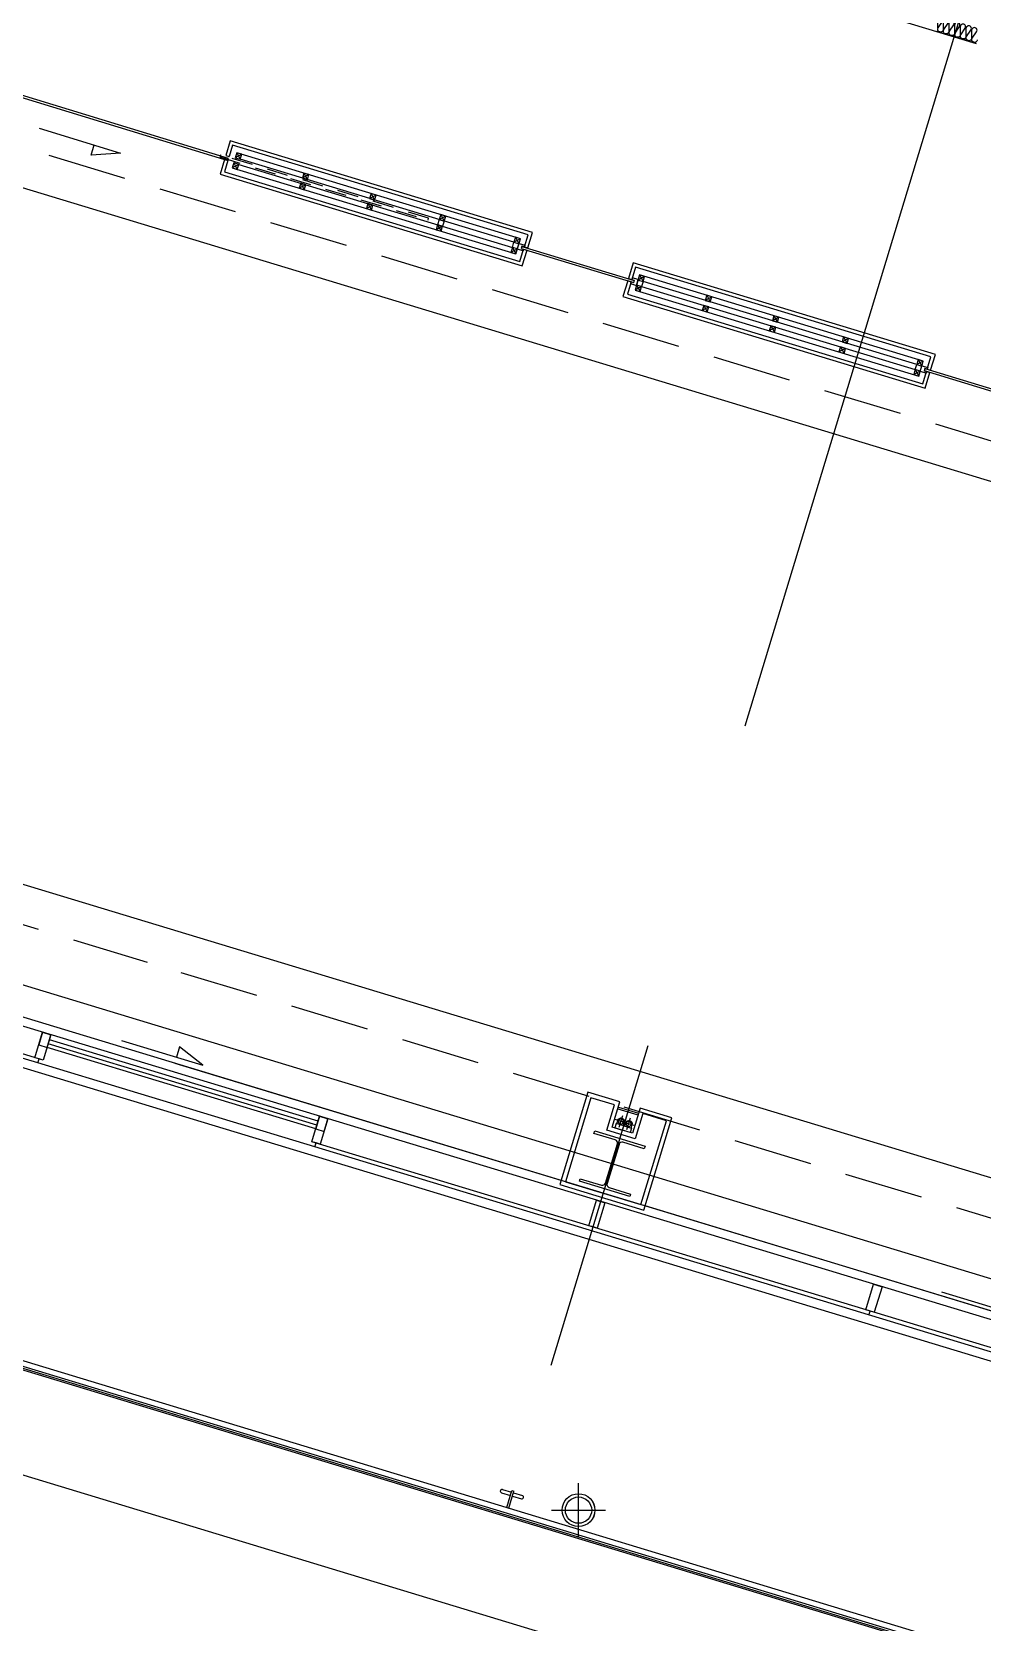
# Model space of a CAD drawing. Header units: metres. Extents: x 854089 to 1083578, y 553449 to 701949.
# Drawn here: x 918311 to 923728, y 596325 to 605394 of the extents above; entities that cross this region are included whole.
import ezdxf

# ---------------------------------------------------------------- set-up
doc = ezdxf.new("R2010")
doc.units = ezdxf.units.M
doc.header["$LTSCALE"] = 300
for name, pattern in [('CEN', [62, 60, -1, 0, -1]), ('CENTER', [50.8, 31.75, -6.35, 6.35, -6.35]), ('HID', [2.2, 1.5, -0.7]), ('HIDD', [0.7, 0.4, -0.3]), ('업무시설_xr-base$0$CONTINOUS', [0])]:
    doc.linetypes.add(name, pattern=pattern)
for name, color, linetype in [('A-CEN', 1, 'CEN'), ('A-CEN-1', 1, 'Continuous'), ('A-CIRC', 6, 'Continuous'), ('A-ELE-3', 3, 'Continuous'), ('A-ELE-9', 9, 'Continuous'), ('A-HAT-253', 253, 'Continuous'), ('A-HID', 8, 'HID'), ('A-WAL-DW', 7, 'Continuous'), ('A-WIN', 4, 'Continuous'), ('A-WIN-GLASS', 4, 'Continuous'), ('A-WIN-REV', 4, 'Continuous'), ('IN', 8, 'Continuous'), ('INT', 117, 'Continuous'), ('KUK-DOOR', 4, 'Continuous'), ('KUK-F-LEVEL', 4, 'Continuous'), ('KUK-F-LIGHT', 4, 'Continuous'), ('KUK-WALL-DRYWALL', 4, 'Continuous'), ('KUK-WALL-FIN 1', 30, 'Continuous'), ('KUK-WALL-FIN2', 31, 'Continuous'), ('KUK-WINDOW', 4, 'Continuous'), ('NP', 171, 'Continuous'), ('RS', 7, 'Continuous'), ('STEL', 3, 'Continuous'), ('STL', 3, 'Continuous')]:
    doc.layers.add(name, color=color, linetype=linetype)

# ---------------------------------------------------------------- blocks, each defined once
blk = doc.blocks.new('고리-flat-27')
at = {"layer": 'A-ELE-9'}
for p, q in [((2157832.3, 47124), (2157883.5, 47108.4)), ((2157837.8, 47142.1), (2157889, 47126.6)), ((2157862.8, 47040), (2157891.8, 47135.7)), ((2157874.2, 47036.5), (2157903.3, 47132.2)), ((2157891.8, 47135.7), (2157903.3, 47132.2)), ((2157895, 47104.9), (2157946.2, 47089.4)), ((2157900.5, 47123.1), (2157951.7, 47107.6)), ((2157862.8, 47040), (2157874.2, 47036.5))]:
    blk.add_line(p, q, dxfattribs=at)
for centre, start, end in [((2157835.1, 47133.1), 73.12, 253.12), ((2157948.9, 47098.5), 253.12, 73.12)]:
    blk.add_arc(centre, 9.5, start, end, dxfattribs=at)
blk = doc.blocks.new('고리')
at = {"layer": 'A-ELE-9'}
for p, q in [((2157832.3, 47124), (2157883.5, 47108.4)), ((2157837.8, 47142.1), (2157889, 47126.6)), ((2157862.8, 47040), (2157891.8, 47135.7)), ((2157874.2, 47036.5), (2157903.3, 47132.2)), ((2157891.8, 47135.7), (2157903.3, 47132.2)), ((2157895, 47104.9), (2157946.2, 47089.4)), ((2157900.5, 47123.1), (2157951.7, 47107.6)), ((2157862.8, 47040), (2157874.2, 47036.5))]:
    blk.add_line(p, q, dxfattribs=at)
for centre, start, end in [((2157835.1, 47133.1), 73.12, 253.12), ((2157948.9, 47098.5), 253.12, 73.12)]:
    blk.add_arc(centre, 9.5, start, end, dxfattribs=at)
blk = doc.blocks.new('*U13')
at = {"layer": 'STEL'}
blk.add_lwpolyline([(-23, -15, -0.414214), (-5, -33), (-5, -267, -0.414214), (-23, -285), (-150, -285), (-150, -300), (150, -300), (150, -285), (23, -285, -0.414214), (5, -267), (5, -33, -0.414214), (23, -15), (150, -15), (150, 0), (-150, 0), (-150, -15)], format="xyb", close=True, dxfattribs=at)
blk = doc.blocks.new('*U25')
at = {"layer": 'IN'}
for points in [[(-2.4, -0.74, -1.344031), (-2.75, -0.74), (-2.6, -0.24, 1.344031), (-2.95, -0.24), (-2.8, -0.74)], [(-2, -0.74, -1.344031), (-2.35, -0.74), (-2.2, -0.24, 1.344031), (-2.55, -0.24), (-2.4, -0.74)], [(-1.6, -0.74, -1.344031), (-1.95, -0.74), (-1.8, -0.24, 1.344031), (-2.15, -0.24), (-2, -0.74)], [(-1.2, -0.74, -1.344031), (-1.55, -0.74), (-1.4, -0.24, 1.344031), (-1.75, -0.24), (-1.6, -0.74)], [(-0.8, -0.74, -1.344031), (-1.15, -0.74), (-1, -0.24, 1.344031), (-1.35, -0.24), (-1.2, -0.74)], [(-0.4, -0.74, -1.344031), (-0.75, -0.74), (-0.6, -0.24, 1.344031), (-0.95, -0.24), (-0.8, -0.74)], [(0, -0.74, -1.344031), (-0.35, -0.74), (-0.2, -0.24, 1.344031), (-0.55, -0.24), (-0.4, -0.74)]]:
    blk.add_lwpolyline(points, format="xyb", dxfattribs=at)
at = {"layer": 'NP'}
for p, q in [((-2.4, -1), (-2.8, -1)), ((-2, -1), (-2.4, -1)), ((-1.6, -1), (-2, -1)), ((-1.2, -1), (-1.6, -1)), ((-0.8, -1), (-1.2, -1)), ((-0.4, -1), (-0.8, -1)), ((0, -1), (-0.4, -1))]:
    blk.add_line(p, q, dxfattribs=at)
blk = doc.blocks.new('A$C62252109')
at = {"color": 1}
for p, q in [((69.4, 45.6, 0), (0, 45.6, 0)), ((10.2, 45.6, 0), (10.2, 26, 0)), ((29.9, 11, 0), (29.9, 80.3, 0)), ((41.2, 45.6, 0), (110.6, 45.6, 0)), ((49.6, 45.6, 0), (49.6, 26, 0)), ((56.2, 45.6, 0), (56.2, 26, 0)), ((75.9, 11, 0), (75.9, 80.3, 0)), ((95.6, 45.6, 0), (95.6, 26, 0))]:
    blk.add_line(p, q, dxfattribs=at)
at = {"color": 1, "elevation": 0}
for points in [[(52.9, 26), (7, 26), (7, 0), (52.9, 0)], [(52.9, 26), (98.8, 26), (98.8, 0), (52.9, 0)]]:
    blk.add_lwpolyline(points, close=True, dxfattribs=at)
at = {"color": 1}
for centre in [(29.9, 45.6, 0), (75.9, 45.6, 0)]:
    blk.add_circle(centre, 14.7, dxfattribs=at)
for centre in [(29.9, 45.6, 0), (75.9, 45.6, 0)]:
    blk.add_arc(centre, 19.7, 360, 180, dxfattribs=at)

msp = doc.modelspace()

# ---------------------------------------------------------------- linework, layer by layer
at = {"layer": 'A-CEN'}
for p, q in [((921427.5, 596809.4, 0), (921427.5, 597118.4, 0)), ((921427.5, 596809.4, 0), (921427.5, 597118.4, 0)), ((921273, 596963.9, 0), (921582, 596963.9, 0)), ((921273, 596963.9, 0), (921582, 596963.9, 0))]:
    msp.add_line(p, q, dxfattribs=at)
at = {"layer": 'A-CEN-1', "linetype": 'CENTER'}
msp.add_line((917952.3, 586853.4), (926408.8, 614722), dxfattribs=at)
at = {"layer": 'A-CEN-1', "linetype": 'Continuous'}
for p, q in [((902624.3, 604703.2), (960450.8, 587156.2)), ((902014.5, 602693.7), (959841.1, 585146.7))]:
    msp.add_line(p, q, dxfattribs=at)
at = {"layer": 'A-CIRC'}
for radius in [93.8, 93.7, 75, 75]:
    msp.add_circle((921427.5, 596963.9, 0), radius, dxfattribs=at)
at = {"layer": 'A-ELE-3', "color": 3}
for p, q in [((902893.4, 602479.3, 0), (956237.8, 586292.3, 0)), ((902269.4, 602016.5, 0), (958865.7, 584842.8, 0)), ((902269.4, 602016.5, 0), (958865.7, 584842.8, 0))]:
    msp.add_line(p, q, dxfattribs=at)
at = {"layer": 'A-HAT-253'}
msp.add_line((904493.4, 603665.8, 0), (950837.6, 589603, 0), dxfattribs=at)
at = {"layer": 'A-HID'}
for p, q in [((944735.6, 596700.7, 0), (918047.2, 604799, 0)), ((917285, 600599.5, 0), (918969.1, 600088.4, 0)), ((919160.5, 600030.3, 0), (943504.5, 592643.4, 0))]:
    msp.add_line(p, q, dxfattribs=at)
at = {"layer": 'A-WAL-DW'}
msp.add_line((916837.8, 607408, 0), (923694.1, 605327.5, 0), dxfattribs=at)
at = {"layer": 'A-WIN', "color": 9}
for p, q in [((949401, 590274.1, 0), (916841.5, 600154, 0)), ((919929.4, 599137.6, 0), (918398.4, 599602.1, 0)), ((919923.6, 599034.8, 0), (918344.7, 599513.9, 0))]:
    msp.add_line(p, q, dxfattribs=at)
at = {"layer": 'A-WIN', "color": 7, "elevation": 0}
for points in [[(918345.4, 599513.7), (918352.4, 599536.7), (918328.4, 599543.9), (918372.6, 599689.4), (918420.4, 599674.9), (918376.3, 599529.4), (918352.4, 599536.7)], [(919924.3, 599034.6), (919931.3, 599057.6), (919907.4, 599064.8), (919951.5, 599210.3), (919999.3, 599195.8), (919955.2, 599050.3), (919931.3, 599057.6)], [(921503.2, 598555.5), (921510.2, 598578.5), (921486.3, 598585.7), (921530.4, 598731.2), (921578.2, 598716.7), (921534.1, 598571.2), (921510.2, 598578.5)], [(923082.6, 598076.3), (923089.5, 598099.2), (923065.6, 598106.5), (923109.7, 598251.9), (923157.6, 598237.4), (923113.4, 598092), (923089.5, 598099.2)]]:
    msp.add_lwpolyline(points, dxfattribs=at)
at = {"layer": 'A-WIN-GLASS', "color": 5}
for p, q in [((902851.4, 602448.1, 0), (956486.2, 586173.1, 0)), ((902863.4, 602457, 0), (956489.7, 586184.5, 0))]:
    msp.add_line(p, q, dxfattribs=at)
at = {"layer": 'A-WIN-GLASS'}
for p, q in [((918345.4, 599513.7, 0), (913752.2, 600907.5, 0)), ((918376.3, 599529.4, 0), (913759.2, 600930.4, 0)), ((919942.8, 599181.6, 0), (918411.7, 599646.2, 0)), ((919935.8, 599158.6, 0), (918404.7, 599623.2, 0)), ((950801.4, 589690.3, 0), (919907.4, 599064.8, 0)), ((950813, 589661.7, 0), (919924.3, 599034.6, 0))]:
    msp.add_line(p, q, dxfattribs=at)
at = {"layer": 'A-WIN-GLASS', "elevation": 0}
for points in [[(918398.4, 599602.1), (918420.4, 599674.9), (918372.6, 599689.4), (918350.5, 599616.7)], [(919977.3, 599123), (919999.3, 599195.8), (919951.5, 599210.3), (919929.4, 599137.6)]]:
    msp.add_lwpolyline(points, close=True, dxfattribs=at)
at = {"layer": 'A-WIN-REV', "elevation": 0}
for points in [[(918821.8, 599641.7), (919285.6, 599501), (919153, 599605), (919135.3, 599546.6)], [(923496, 598207.9), (923959.8, 598067.2), (923827.2, 598171.1), (923809.5, 598112.8)]]:
    msp.add_lwpolyline(points, dxfattribs=at)
at = {"layer": 'INT'}
for p, q in [((918193.9, 604524.6, 0), (944556.9, 596525, 0)), ((917090.5, 600888.4, 0), (943357.8, 592917.8, 0)), ((916880, 600194.6, 0), (943147.3, 592224, 0))]:
    msp.add_line(p, q, dxfattribs=at)
at = {"layer": 'KUK-DOOR', "linetype": '업무시설_xr-base$0$CONTINOUS', "elevation": 0}
msp.add_lwpolyline([(918247, 605035.3), (918243.5, 605023.9), (919428.9, 604660), (919432.4, 604671.5), (918247, 605035.3)], dxfattribs=at)
at = {"layer": 'KUK-DOOR', "color": 1, "linetype": '업무시설_xr-base$0$CONTINOUS', "elevation": 0}
msp.add_lwpolyline([(918354, 604844.6), (918817.3, 604702.3), (918649.3, 604690.1), (918667.2, 604748.4)], dxfattribs=at)
at = {"layer": 'KUK-DOOR', "linetype": 'HIDD', "elevation": 0}
msp.add_lwpolyline([(919386.5, 604691.5), (919383, 604680), (920569.6, 604320), (920573.1, 604331.4), (919386.5, 604691.5)], dxfattribs=at)
at = {"layer": 'KUK-F-LEVEL'}
for p, q in [((921328.8, 598843.5, 0), (919128.4, 599511.2, 0)), ((927644.4, 596927.1, 0), (921807.2, 598698.3, 0))]:
    msp.add_line(p, q, dxfattribs=at)
at = {"layer": 'KUK-WALL-DRYWALL', "linetype": '업무시설_xr-base$0$CONTINOUS', "elevation": 0}
msp.add_lwpolyline([(921498.1, 599315.2), (921352.9, 598836.8), (921783.5, 598706.1), (921928.7, 599184.5), (921794.8, 599225.2), (921751.2, 599081.6), (921588.5, 599131), (921632.1, 599274.6)], close=True, dxfattribs=at)
at = {"layer": 'KUK-WALL-FIN 1', "color": 5, "linetype": '업무시설_xr-base$0$CONTINOUS'}
for p, q in [((921651.7, 599253, 0), (921766.5, 599218.1, 0)), ((921654.6, 599262.5, 0), (921769.4, 599227.7, 0))]:
    msp.add_line(p, q, dxfattribs=at)
at = {"layer": 'KUK-WALL-FIN 1', "linetype": '업무시설_xr-base$0$CONTINOUS', "elevation": 0}
msp.add_lwpolyline([(921481.5, 599346.4), (921321.7, 598820.2), (921800.1, 598674.9), (921959.9, 599201.2), (921778.1, 599256.4), (921734.5, 599112.8), (921619.7, 599147.7), (921663.3, 599291.2), (921481.5, 599346.4)], dxfattribs=at)
at = {"layer": 'KUK-WALL-FIN2', "color": 1, "linetype": '업무시설_xr-base$0$CONTINOUS'}
for p, q in [((920633.1, 604322.6, 0), (920624.4, 604293.9, 0)), ((920661.8, 604313.9, 0), (920653.1, 604285.2, 0))]:
    msp.add_line(p, q, dxfattribs=at)
at = {"layer": 'KUK-WALL-FIN2', "linetype": '업무시설_xr-base$0$CONTINOUS'}
for p, q in [((921114.8, 604153.5, 0), (921133.9, 604147.7, 0)), ((921118.8, 604166.9, 0), (921138, 604161.1, 0)), ((923411.4, 603456.6, 0), (923430.5, 603450.8, 0)), ((923415.4, 603470, 0), (923434.6, 603464.2, 0))]:
    msp.add_line(p, q, dxfattribs=at)
at = {"layer": 'KUK-WALL-FIN2', "linetype": '업무시설_xr-base$0$CONTINOUS', "elevation": 0}
for points in [[(919442.5, 604772.7), (919416.7, 604687.6), (919435.8, 604681.8)], [(921118.8, 604166.9), (921140, 604236.7), (919455.9, 604747.8), (919435.8, 604681.8)], [(921138, 604161.1), (921165, 604250.1), (919442.5, 604772.7)], [(919429.4, 604660.7), (919410.3, 604666.5), (919384.5, 604581.3), (921106.9, 604058.7), (921133.9, 604147.7)], [(919429.4, 604660.7), (919409.4, 604594.7), (921093.6, 604083.6), (921114.8, 604153.5)], [(921739.1, 604075.9), (921712.1, 603986.9), (921731.3, 603981.1)], [(923415.4, 603470), (923436.6, 603539.9), (921752.5, 604050.9), (921731.3, 603981.1)], [(923434.6, 603464.2), (923461.6, 603553.2), (921739.1, 604075.9)], [(921727.2, 603967.7), (921708.1, 603973.5), (921681, 603884.5), (923403.5, 603361.8), (923430.5, 603450.8)], [(921727.2, 603967.7), (921706, 603897.8), (923390.2, 603386.8), (923411.4, 603456.6)]]:
    msp.add_lwpolyline(points, dxfattribs=at)
at = {"layer": 'KUK-WALL-FIN2', "color": 1, "linetype": '업무시설_xr-base$0$CONTINOUS', "elevation": 0}
for points in [[(919461.8, 604646.7), (919453.1, 604618), (921070.2, 604127.3), (921096.4, 604213.4), (919479.2, 604704.1), (919470.5, 604675.4)], [(919461.8, 604646.7), (919453.1, 604618), (919481.8, 604609.3), (919490.5, 604638), (919461.8, 604646.7), (919481.8, 604609.3), (919490.5, 604638), (919453.1, 604618)], [(919479.2, 604704.1), (919470.5, 604675.4), (919499.2, 604666.7), (919507.9, 604695.4), (919479.2, 604704.1), (919499.2, 604666.7), (919507.9, 604695.4), (919470.5, 604675.4)], [(919490.5, 604638), (919490.5, 604638), (921050.3, 604164.7), (921059, 604193.4), (919499.2, 604666.7)], [(919862, 604588), (919853.3, 604559.3), (919882, 604550.6), (919890.7, 604579.3), (919862, 604588), (919882, 604550.6), (919890.7, 604579.3), (919853.3, 604559.3)], [(919844.5, 604530.6), (919835.8, 604501.9), (919864.5, 604493.2), (919873.2, 604521.9), (919844.5, 604530.6), (919864.5, 604493.2), (919873.2, 604521.9), (919835.8, 604501.9)], [(920244.7, 604471.8), (920236, 604443.1), (920264.7, 604434.4), (920273.4, 604463.1), (920244.7, 604471.8), (920264.7, 604434.4), (920273.4, 604463.1), (920236, 604443.1)], [(920227.3, 604414.4), (920218.6, 604385.7), (920247.3, 604377), (920256, 604405.7), (920227.3, 604414.4), (920247.3, 604377), (920256, 604405.7), (920218.6, 604385.7)], [(920624.4, 604293.9), (920615.7, 604265.2), (920644.4, 604256.5), (920653.1, 604285.2), (920624.4, 604293.9), (920644.4, 604256.5), (920653.1, 604285.2), (920615.7, 604265.2)], [(920641.8, 604351.3), (920633.1, 604322.6), (920661.8, 604313.9), (920670.6, 604342.6), (920641.8, 604351.3), (920661.8, 604313.9), (920670.6, 604342.6), (920633.1, 604322.6)], [(921067.7, 604222.1), (921059, 604193.4), (921087.7, 604184.7), (921096.4, 604213.4), (921067.7, 604222.1), (921087.7, 604184.7), (921096.4, 604213.4), (921059, 604193.4)], [(921050.3, 604164.7), (921041.5, 604136), (921070.2, 604127.3), (921079, 604156), (921050.3, 604164.7), (921070.2, 604127.3), (921079, 604156), (921041.5, 604136)], [(921775.8, 604007.3), (921767.1, 603978.5), (921795.8, 603969.8), (921804.5, 603998.5), (921775.8, 604007.3), (921795.8, 603969.8), (921804.5, 603998.5), (921767.1, 603978.5)], [(921758.4, 603949.8), (921749.6, 603921.1), (921778.4, 603912.4), (921787.1, 603941.1), (921758.4, 603949.8), (921778.4, 603912.4), (921787.1, 603941.1), (921749.6, 603921.1)], [(922141.1, 603833.7), (922132.4, 603805), (922161.1, 603796.3), (922169.8, 603825), (922141.1, 603833.7), (922161.1, 603796.3), (922169.8, 603825), (922132.4, 603805)], [(922158.5, 603891.1), (922149.8, 603862.4), (922178.5, 603853.7), (922187.3, 603882.4), (922158.5, 603891.1), (922178.5, 603853.7), (922187.3, 603882.4), (922149.8, 603862.4)], [(922523.9, 603717.5), (922515.2, 603688.8), (922543.9, 603680.1), (922552.6, 603708.8), (922523.9, 603717.5), (922543.9, 603680.1), (922552.6, 603708.8), (922515.2, 603688.8)], [(922541.3, 603775), (922532.6, 603746.3), (922561.3, 603737.5), (922570, 603766.3), (922541.3, 603775), (922561.3, 603737.5), (922570, 603766.3), (922532.6, 603746.3)], [(922938.4, 603654.5), (922929.7, 603625.8), (922958.4, 603617), (922967.1, 603645.7), (922938.4, 603654.5), (922958.4, 603617), (922967.1, 603645.7), (922929.7, 603625.8)], [(922921, 603597), (922912.3, 603568.3), (922941, 603559.6), (922949.7, 603588.3), (922921, 603597), (922941, 603559.6), (922949.7, 603588.3), (922912.3, 603568.3)], [(923346.8, 603467.8), (923338.1, 603439.1), (923366.8, 603430.4), (923375.5, 603459.1), (923346.8, 603467.8), (923366.8, 603430.4), (923375.5, 603459.1), (923338.1, 603439.1)], [(923364.3, 603525.2), (923355.5, 603496.5), (923384.3, 603487.8), (923393, 603516.5), (923364.3, 603525.2), (923384.3, 603487.8), (923393, 603516.5), (923355.5, 603496.5)]]:
    msp.add_lwpolyline(points, dxfattribs=at)
at = {"layer": 'KUK-WALL-FIN2', "color": 6, "linetype": '업무시설_xr-base$0$CONTINOUS', "elevation": 0}
for points in [[(921121.7, 604176.5), (921118.8, 604166.9), (921104.5, 604171.2), (921100.4, 604157.8), (921114.8, 604153.5), (921111.9, 604143.9), (921078.4, 604154.1), (921088.3, 604186.6), (921121.7, 604176.5)], [(921734.2, 603990.6), (921731.3, 603981.1), (921745.6, 603976.7), (921741.5, 603963.3), (921727.2, 603967.7), (921724.3, 603958.1), (921757.8, 603947.9), (921767.7, 603980.5), (921734.2, 603990.6)], [(923418.3, 603479.6), (923415.4, 603470), (923401.1, 603474.4), (923397, 603461), (923411.4, 603456.6), (923408.5, 603447), (923375, 603457.2), (923384.8, 603489.7), (923418.3, 603479.6)]]:
    msp.add_lwpolyline(points, dxfattribs=at)
at = {"layer": 'KUK-WALL-FIN2', "color": 1, "linetype": '업무시설_xr-base$0$CONTINOUS', "elevation": 0}
for points in [[(921775.8, 604007.3), (921749.6, 603921.1), (923366.8, 603430.4), (923393, 603516.5)], [(921795.8, 603969.8), (921787.1, 603941.1), (923346.8, 603467.8), (923355.5, 603496.5)]]:
    msp.add_lwpolyline(points, close=True, dxfattribs=at)
at = {"layer": 'KUK-WINDOW', "linetype": '업무시설_xr-base$0$CONTINOUS'}
for p, q in [((921104.3, 604170.3, 0), (921745.3, 603975.7, 0)), ((921100.8, 604158.8, 0), (921741.8, 603964.3, 0)), ((923397.3, 603461.9, 0), (924038.3, 603267.4, 0)), ((923400.8, 603473.4, 0), (924041.9, 603278.9, 0))]:
    msp.add_line(p, q, dxfattribs=at)

# ---------------------------------------------------------------- block references
msp.add_blockref('고리', (-1236844.1, 549939.3, 0))
at = {"layer": 'IN', "xscale": 84.59110329650858, "yscale": 84.59110329650858, "zscale": 84.59110329650858, "rotation": 343.119999786218}
msp.add_blockref('*U25', (923718.6, 605408.5, 0), dxfattribs=at)
at = {"layer": 'KUK-F-LIGHT', "color": 1, "lineweight": 5, "xscale": -1, "rotation": 343.0125221070799}
msp.add_blockref('A$C62252109', (921728.8, 599114.6, 0), dxfattribs=at)
at = {"layer": 'RS'}
msp.add_blockref('고리-flat-27', (-1236844.1, 549939.3, 0), dxfattribs=at)
at = {"layer": 'STL', "xscale": -1, "rotation": 163.109188070769}
msp.add_blockref('*U13', (921576.1, 598795.7, 0), dxfattribs=at)

doc.saveas('drawing.dxf')
